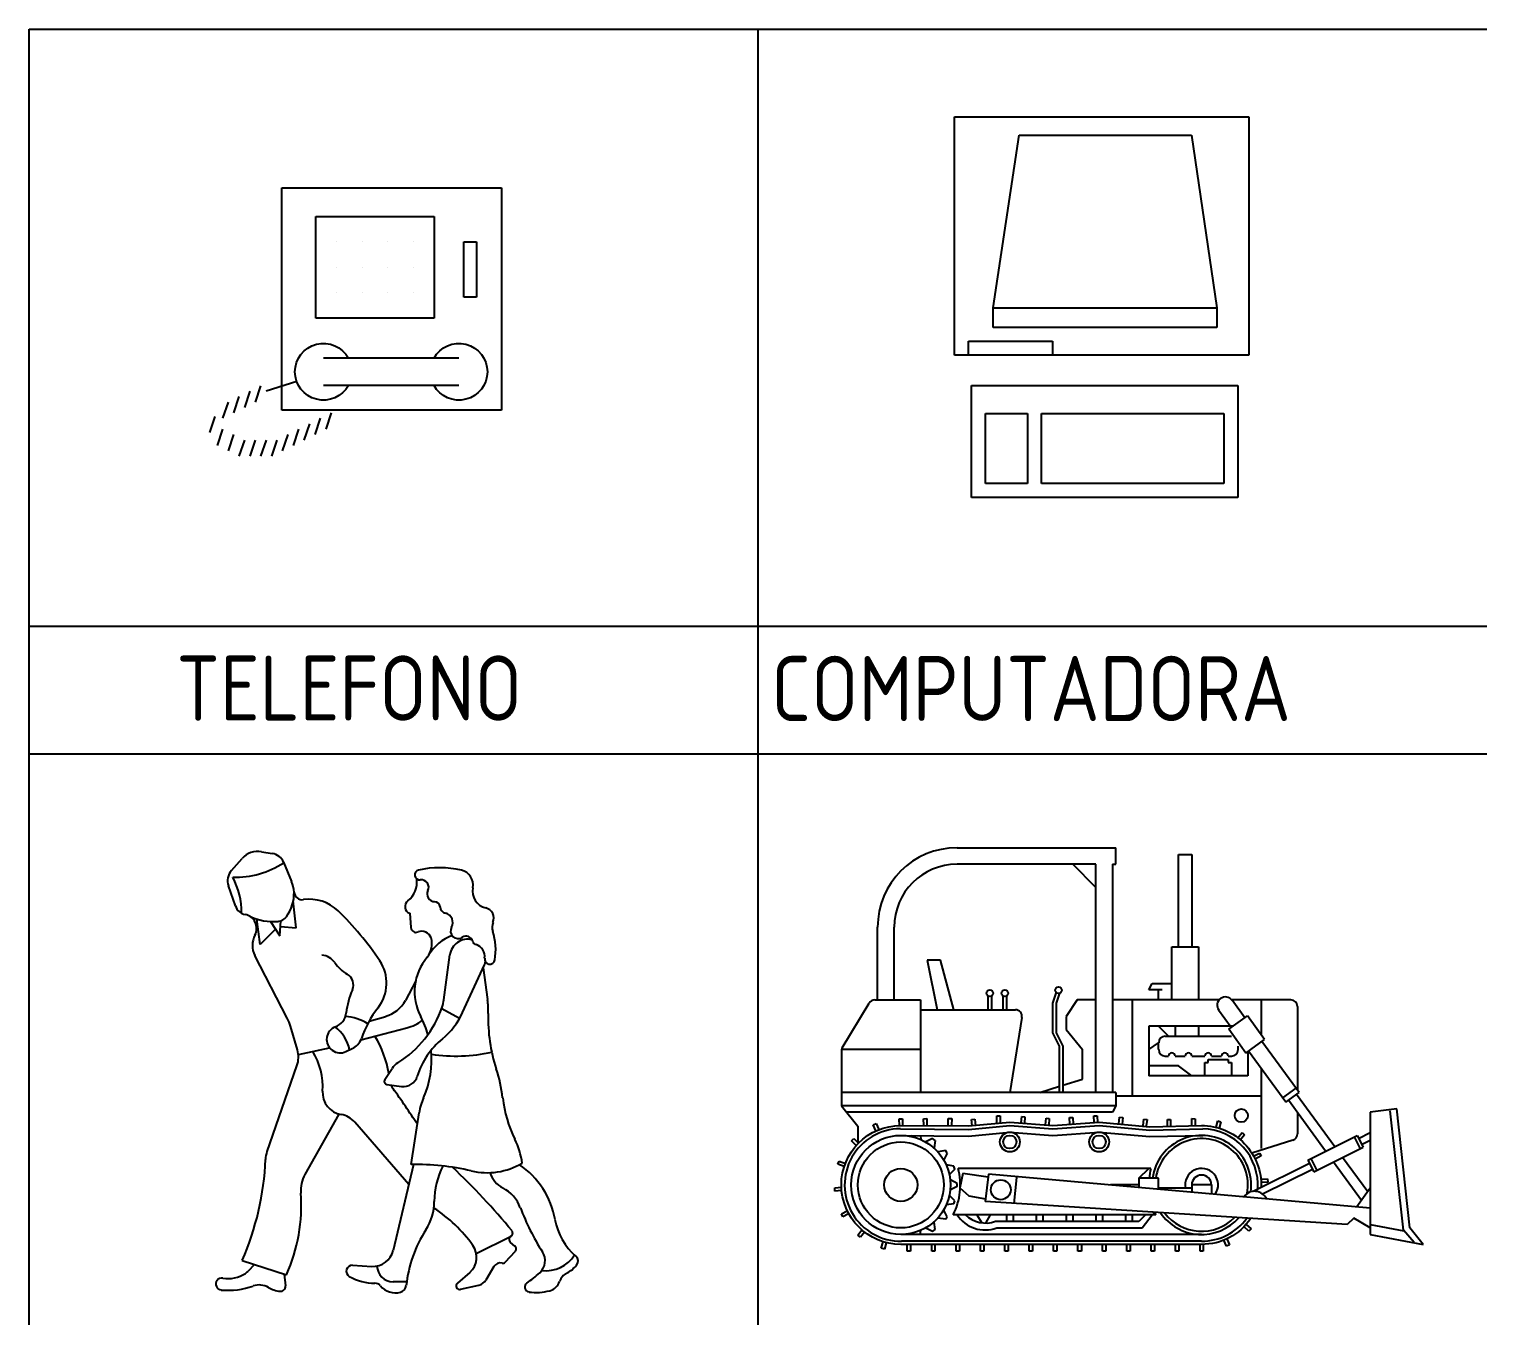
# Model space of a CAD drawing. Header units: millimetres. Extents: x 2198.5 to 2287.8, y 1208.8 to 1298.1.
# Drawn here: x 2198.46 to 2205.18, y 1291.92 to 1297.85 of the extents above; entities that cross this region are included whole.
import ezdxf

# ---------------------------------------------------------------- set-up
doc = ezdxf.new("R2010")
doc.units = ezdxf.units.MM
for name, color, linetype in [('2', 7, 'Continuous'), ('CPU', 6, 'Continuous'), ('PHONES', 4, 'Continuous')]:
    doc.layers.add(name, color=color, linetype=linetype)
doc.styles.add('ARCHQUICK', font='ARCHQUIK.SHX')

# ---------------------------------------------------------------- blocks, each defined once
blk = doc.blocks.new('RECTANG')
for p, q in [((1, 1), (0, 1)), ((0, 1), (0, 0)), ((1, 0), (1, 1)), ((0, 0), (1, 0))]:
    blk.add_line(p, q)
blk = doc.blocks.new('FNPHONE')
for p, q in [((-7.287, 6.539), (-7.287, 1.539)), ((-6.287, 6.539), (-6.287, 1.539)), ((-3.873, 4.847), (-3.873, 4.847)), ((-2.935, 4.847), (-2.935, 4.847)), ((-1.998, 4.847), (-1.998, 4.847)), ((-3.873, 3.91), (-3.873, 3.91)), ((-2.935, 3.91), (-2.935, 3.91)), ((-1.998, 3.91), (-1.998, 3.91)), ((-3.873, 2.972), (-3.873, 2.972)), ((-2.935, 2.972), (-2.935, 2.972)), ((-1.998, 2.972), (-1.998, 2.972)), ((-8.303, 1.823), (-8.903, 1.623)), ((-3.873, 2.035), (-3.873, 2.035)), ((-2.935, 2.035), (-2.935, 2.035)), ((-1.998, 2.035), (-1.998, 2.035)), ((-8.503, 1.423), (-9.103, 1.223)), ((-8.903, 0.623), (-9.503, 0.423)), ((-8.703, 1.023), (-9.303, 0.823)), ((-7.142, 0.561), (-7.503, -0.577)), ((-9.103, 0.223), (-9.703, 0.023)), ((-9.303, -0.177), (-9.903, -0.377)), ((-9.303, -0.577), (-9.903, -0.777)), ((-9.303, -0.977), (-9.903, -1.177)), ((-7.303, -0.777), (-7.903, -0.977)), ((-9.303, -1.377), (-9.903, -1.577)), ((-7.703, -1.577), (-8.303, -1.777)), ((-7.503, -1.177), (-8.103, -1.377)), ((-9.103, -1.777), (-9.703, -1.977)), ((-7.903, -1.977), (-8.503, -2.177)), ((-8.903, -2.177), (-9.503, -2.377)), ((-8.432, -2.462), (-9.032, -2.662))]:
    blk.add_line(p, q)
for centre, start, end in [((-6.787, 6.539), 298.4915, 241.5085), ((-6.787, 1.539), 118.4915, 61.5085)]:
    blk.add_arc(centre, 1.048, start, end)
for p, xscale, yscale, zscale in [((-8.205, 0), 8.20528234483245, 8.104073169521023, 8.20528234483245), ((-4.029, 6.722), 2.03125, 0.46875, 2.03125), ((-4.81, 1.254), 3.75, 4.375, 3.75)]:
    blk.add_blockref('RECTANG', p, dxfattribs=dict(xscale=xscale, yscale=yscale, zscale=zscale))
blk = doc.blocks.new('IBMAT', base_point=(61, 306))
for p, q in [((75, 307), (75, 306)), ((81, 307), (75, 307)), ((81, 306), (81, 307))]:
    blk.add_line(p, q)
at = {"xscale": 21, "yscale": 17, "zscale": 21}
blk.add_blockref('RECTANG', (61, 306), dxfattribs=at)
blk = doc.blocks.new('KEYBOARD', base_point=(60, 294))
for p, xscale, yscale, zscale in [((60, 294), 19, 8, 19), ((61, 295), 13, 5, 13), ((75, 295), 3, 5, 3)]:
    blk.add_blockref('RECTANG', p, dxfattribs=dict(xscale=xscale, yscale=yscale, zscale=zscale))
blk = doc.blocks.new('COMPUTER')
for p, q in [((-6.64, 16.23), (-8.5, 3.5)), ((6.08, 16.23), (-6.64, 16.23)), ((8, 3.5), (6.08, 16.23)), ((-8.5, 3.5), (-8.5, 2.04)), ((8, 3.5), (-8.5, 3.5)), ((8, 2.04), (8, 3.5)), ((-8.5, 2.04), (8, 2.04))]:
    blk.add_line(p, q)
at = {"xscale": 1.033846153846154, "yscale": 1.033846153846154, "zscale": 1.033846153846154}
for name, p in [('IBMAT', (-10.86, 0)), ('KEYBOARD', (-10.05, -10.5))]:
    blk.add_blockref(name, p, dxfattribs=at)
blk = doc.blocks.new('TRACTOR 1')
at = {"color": 0, "linetype": 'ByBlock'}
for p, q in [((64.498, 1983.717), (65.717, 1983.717)), ((65.717, 1983.59), (65.717, 1983.717)), ((66.2, 1983.666), (66.301, 1983.666)), ((66.2, 1982.955), (66.2, 1983.666)), ((66.301, 1983.666), (66.301, 1982.955)), ((65.565, 1983.59), (64.498, 1983.59)), ((65.565, 1983.412), (65.387, 1983.59)), ((65.565, 1981.837), (65.565, 1983.59)), ((65.692, 1983.59), (65.692, 1981.837)), ((65.692, 1983.59), (65.717, 1983.59)), ((63.888, 1982.548), (63.888, 1983.107)), ((64.015, 1982.548), (64.015, 1983.107)), ((64.269, 1982.853), (64.345, 1982.472)), ((64.371, 1982.853), (64.269, 1982.853)), ((64.472, 1982.472), (64.371, 1982.853)), ((66.149, 1982.955), (66.352, 1982.955)), ((66.149, 1982.548), (66.149, 1982.955)), ((66.352, 1982.955), (66.352, 1982.548)), ((65.971, 1982.624), (65.996, 1982.675)), ((66.073, 1982.624), (65.971, 1982.624)), ((65.996, 1982.675), (66.149, 1982.675)), ((66.047, 1982.548), (66.047, 1982.624)), ((63.616, 1982.179), (63.823, 1982.524)), ((63.866, 1982.548), (64.218, 1982.548)), ((64.218, 1982.548), (64.218, 1982.472)), ((64.737, 1982.472), (64.737, 1982.582)), ((64.762, 1982.582), (64.762, 1982.472)), ((64.853, 1982.472), (64.853, 1982.582)), ((64.879, 1982.582), (64.879, 1982.472)), ((65.234, 1982.523), (65.26, 1982.599)), ((65.234, 1982.294), (65.234, 1982.523)), ((65.285, 1982.599), (65.26, 1982.523)), ((65.26, 1982.523), (65.26, 1982.294)), ((65.421, 1982.548), (65.336, 1982.421)), ((65.565, 1982.548), (65.421, 1982.548)), ((66.511, 1982.548), (65.692, 1982.548)), ((65.844, 1982.548), (65.844, 1981.812)), ((67.063, 1982.548), (66.608, 1982.548)), ((66.708, 1982.411), (66.611, 1982.545)), ((66.835, 1982.548), (66.835, 1982.281)), ((64.218, 1982.472), (64.218, 1981.837)), ((64.218, 1982.472), (64.946, 1982.472)), ((64.996, 1982.413), (64.904, 1981.837)), ((65.336, 1982.421), (65.336, 1982.32)), ((66.605, 1982.337), (66.508, 1982.47)), ((66.585, 1982.322), (66.729, 1982.426)), ((66.861, 1982.244), (66.729, 1982.426)), ((67.114, 1982.497), (67.114, 1981.854)), ((65.285, 1982.193), (65.234, 1982.294)), ((65.26, 1982.294), (65.311, 1982.193)), ((65.336, 1982.32), (65.463, 1982.167)), ((65.971, 1982.345), (65.971, 1981.964)), ((66.617, 1982.345), (65.971, 1982.345)), ((66.047, 1982.345), (66.123, 1982.269)), ((66.174, 1982.345), (66.174, 1982.269)), ((66.352, 1982.345), (66.352, 1982.269)), ((66.718, 1982.139), (66.585, 1982.322)), ((65.285, 1981.837), (65.285, 1982.193)), ((65.311, 1982.193), (65.311, 1981.837)), ((65.971, 1982.167), (66.047, 1982.218)), ((66.047, 1982.167), (66.047, 1982.218)), ((66.098, 1982.269), (66.606, 1982.269)), ((66.657, 1982.167), (66.657, 1982.193)), ((66.718, 1982.139), (66.861, 1982.244)), ((67.126, 1981.837), (66.841, 1982.229)), ((64.218, 1982.167), (63.609, 1982.167)), ((63.609, 1982.153), (63.609, 1981.735)), ((65.463, 1981.939), (65.463, 1982.167)), ((66.098, 1982.116), (66.123, 1982.116)), ((66.174, 1982.116), (66.25, 1982.116)), ((66.301, 1982.116), (66.403, 1982.116)), ((66.403, 1981.964), (66.403, 1982.066)), ((66.403, 1982.066), (66.428, 1982.066)), ((66.428, 1982.066), (66.428, 1982.091)), ((66.428, 1982.091), (66.581, 1982.091)), ((66.454, 1982.116), (66.53, 1982.116)), ((66.581, 1982.116), (66.606, 1982.116)), ((66.581, 1982.091), (66.581, 1982.066)), ((66.581, 1982.066), (66.606, 1982.066)), ((66.606, 1982.066), (66.606, 1981.964)), ((66.733, 1982.15), (66.733, 1981.964)), ((67.024, 1981.763), (66.738, 1982.154)), ((66.2, 1982.04), (65.971, 1982.04)), ((66.733, 1981.964), (65.971, 1981.964)), ((66.301, 1981.964), (66.2, 1982.04)), ((66.835, 1982.022), (66.835, 1981.405)), ((65.133, 1981.837), (65.285, 1981.884)), ((65.311, 1981.892), (65.463, 1981.939)), ((67, 1981.795), (67.103, 1981.87)), ((65.717, 1981.837), (63.609, 1981.837)), ((65.717, 1981.735), (63.609, 1981.735)), ((63.609, 1981.735), (63.736, 1981.577)), ((65.717, 1981.735), (65.692, 1981.685)), ((65.717, 1981.837), (65.717, 1981.735)), ((65.717, 1981.812), (66.835, 1981.812)), ((67.024, 1981.763), (67.126, 1981.837)), ((67.33, 1981.385), (67.044, 1981.777)), ((67.4, 1981.419), (67.106, 1981.822)), ((65.692, 1981.685), (63.649, 1981.685)), ((64.053, 1981.633), (64.078, 1981.634)), ((64.055, 1981.583), (64.053, 1981.633)), ((64.078, 1981.634), (64.08, 1981.583)), ((64.24, 1981.635), (64.266, 1981.636)), ((64.242, 1981.585), (64.24, 1981.635)), ((64.266, 1981.636), (64.267, 1981.585)), ((64.429, 1981.586), (64.431, 1981.636)), ((64.431, 1981.636), (64.457, 1981.636)), ((64.457, 1981.636), (64.455, 1981.585)), ((64.61, 1981.629), (64.635, 1981.632)), ((64.615, 1981.579), (64.61, 1981.629)), ((64.635, 1981.632), (64.64, 1981.581)), ((64.803, 1981.656), (64.828, 1981.657)), ((64.804, 1981.605), (64.803, 1981.656)), ((64.828, 1981.657), (64.829, 1981.606)), ((64.991, 1981.602), (64.995, 1981.652)), ((64.995, 1981.652), (65.02, 1981.65)), ((65.02, 1981.65), (65.017, 1981.6)), ((65.178, 1981.587), (65.182, 1981.638)), ((65.182, 1981.638), (65.207, 1981.636)), ((65.207, 1981.636), (65.203, 1981.585)), ((65.361, 1981.643), (65.387, 1981.645)), ((65.365, 1981.592), (65.361, 1981.643)), ((65.387, 1981.645), (65.39, 1981.594)), ((65.548, 1981.656), (65.574, 1981.658)), ((65.552, 1981.606), (65.548, 1981.656)), ((65.574, 1981.658), (65.577, 1981.607)), ((65.742, 1981.596), (65.747, 1981.647)), ((65.747, 1981.647), (65.773, 1981.644)), ((65.773, 1981.644), (65.767, 1981.593)), ((65.927, 1981.582), (65.932, 1981.632)), ((65.932, 1981.632), (65.958, 1981.629)), ((65.958, 1981.629), (65.952, 1981.579)), ((66.114, 1981.578), (66.114, 1981.629)), ((66.114, 1981.629), (66.139, 1981.629)), ((66.139, 1981.629), (66.139, 1981.578)), ((66.301, 1981.585), (66.303, 1981.636)), ((66.303, 1981.636), (66.328, 1981.635)), ((66.328, 1981.635), (66.327, 1981.585)), ((66.488, 1981.57), (66.501, 1981.619)), ((66.501, 1981.619), (66.526, 1981.612)), ((67.114, 1981.682), (67.114, 1981.519)), ((67.876, 1981.71), (67.673, 1981.685)), ((67.673, 1981.685), (67.673, 1980.745)), ((67.929, 1980.778), (67.827, 1981.696)), ((67.978, 1980.796), (67.876, 1981.71)), ((63.736, 1981.577), (63.736, 1981.456)), ((63.853, 1981.587), (63.876, 1981.597)), ((63.873, 1981.541), (63.853, 1981.587)), ((63.876, 1981.597), (63.897, 1981.551)), ((64.054, 1981.507), (64.585, 1981.502)), ((64.063, 1981.558), (64.585, 1981.553)), ((64.153, 1981.506), (64.147, 1981.5)), ((64.216, 1981.505), (64.22, 1981.476)), ((64.585, 1981.553), (64.904, 1981.583)), ((64.585, 1981.502), (64.904, 1981.532)), ((64.904, 1981.583), (65.234, 1981.558)), ((64.904, 1981.532), (65.234, 1981.507)), ((65.234, 1981.558), (65.59, 1981.583)), ((65.234, 1981.507), (65.59, 1981.532)), ((65.59, 1981.583), (65.979, 1981.547)), ((65.59, 1981.532), (65.979, 1981.497)), ((65.979, 1981.547), (66.387, 1981.557)), ((65.979, 1981.497), (66.387, 1981.507)), ((66.526, 1981.612), (66.512, 1981.563)), ((66.656, 1981.489), (66.688, 1981.528)), ((66.707, 1981.512), (66.675, 1981.473)), ((66.688, 1981.528), (66.707, 1981.512)), ((67.194, 1981.316), (67.572, 1981.506)), ((67.572, 1981.506), (67.618, 1981.415)), ((67.583, 1981.483), (67.673, 1981.528)), ((63.687, 1981.464), (63.704, 1981.483)), ((63.724, 1981.429), (63.687, 1981.464)), ((63.704, 1981.483), (63.741, 1981.448)), ((64.309, 1981.483), (64.259, 1981.456)), ((64.33, 1981.468), (64.309, 1981.483)), ((64.33, 1981.468), (64.321, 1981.412)), ((67.078, 1981.47), (66.763, 1981.371)), ((67.239, 1981.226), (67.618, 1981.415)), ((67.549, 1981.495), (67.595, 1981.404)), ((67.606, 1981.438), (67.673, 1981.471)), ((63.583, 1981.285), (63.592, 1981.309)), ((63.631, 1981.268), (63.583, 1981.285)), ((63.592, 1981.309), (63.64, 1981.292)), ((64.408, 1981.39), (64.352, 1981.381)), ((64.423, 1981.369), (64.397, 1981.319)), ((64.423, 1981.369), (64.408, 1981.39)), ((66.773, 1981.077), (67.205, 1981.294)), ((66.777, 1981.348), (66.822, 1981.371)), ((66.834, 1981.349), (66.789, 1981.325)), ((66.822, 1981.371), (66.834, 1981.349)), ((67.194, 1981.316), (67.239, 1981.226)), ((67.217, 1981.328), (67.262, 1981.237)), ((67.606, 1981.007), (67.391, 1981.302)), ((67.653, 1981.072), (67.46, 1981.336)), ((64.473, 1981.271), (64.417, 1981.28)), ((64.481, 1981.247), (64.44, 1981.207)), ((64.481, 1981.247), (64.473, 1981.271)), ((65.987, 1981.253), (64.507, 1981.253)), ((64.543, 1981.214), (64.52, 1981.104)), ((64.737, 1981.186), (64.543, 1981.214)), ((64.739, 1981.209), (64.715, 1980.998)), ((67.673, 1980.948), (64.739, 1981.209)), ((64.955, 1981.182), (64.935, 1980.983)), ((65.895, 1981.177), (65.971, 1981.253)), ((65.895, 1981.177), (65.895, 1981.106)), ((66.047, 1981.177), (65.895, 1981.177)), ((66.047, 1981.1), (66.047, 1981.177)), ((66.833, 1981.17), (66.883, 1981.174)), ((66.846, 1981.057), (67.228, 1981.248)), ((66.883, 1981.174), (66.885, 1981.148)), ((63.558, 1981.105), (63.609, 1981.108)), ((63.56, 1981.079), (63.558, 1981.105)), ((63.611, 1981.083), (63.56, 1981.079)), ((64.498, 1981.138), (64.447, 1981.164)), ((64.498, 1981.113), (64.447, 1981.088)), ((64.498, 1981.113), (64.498, 1981.138)), ((64.52, 1981.104), (64.588, 1981.043)), ((65.895, 1981.126), (65.677, 1981.126)), ((66.301, 1981.1), (66.047, 1981.1)), ((66.301, 1981.126), (66.301, 1981.07)), ((66.454, 1981.126), (66.301, 1981.126)), ((66.454, 1981.126), (66.454, 1981.057)), ((66.885, 1981.148), (66.834, 1981.145)), ((67.673, 1981.1), (67.57, 1980.957)), ((64.473, 1980.98), (64.417, 1980.972)), ((64.481, 1981.004), (64.44, 1981.044)), ((64.473, 1980.98), (64.481, 1981.004)), ((64.588, 1981.043), (64.717, 1981.018)), ((67.495, 1980.821), (64.715, 1980.998)), ((63.609, 1980.904), (63.654, 1980.927)), ((63.62, 1980.882), (63.609, 1980.904)), ((63.665, 1980.905), (63.62, 1980.882)), ((64.33, 1980.784), (64.321, 1980.84)), ((64.408, 1980.862), (64.352, 1980.871)), ((64.423, 1980.882), (64.397, 1980.933)), ((64.408, 1980.862), (64.423, 1980.882)), ((66.025, 1980.897), (64.469, 1980.897)), ((64.65, 1980.897), (64.688, 1980.834)), ((64.752, 1980.897), (64.716, 1980.832)), ((65.895, 1980.846), (64.793, 1980.846)), ((64.879, 1980.897), (64.879, 1980.846)), ((64.93, 1980.897), (64.93, 1980.846)), ((65.107, 1980.897), (65.107, 1980.846)), ((65.158, 1980.897), (65.158, 1980.846)), ((65.336, 1980.897), (65.336, 1980.846)), ((65.387, 1980.897), (65.387, 1980.846)), ((65.565, 1980.897), (65.565, 1980.846)), ((65.615, 1980.897), (65.615, 1980.846)), ((65.793, 1980.897), (65.793, 1980.846)), ((65.844, 1980.897), (65.844, 1980.846)), ((65.946, 1980.897), (65.895, 1980.846)), ((65.92, 1980.796), (65.996, 1980.897)), ((66.003, 1980.916), (66.022, 1980.897)), ((67.546, 1980.872), (67.495, 1980.821)), ((67.673, 1980.796), (67.546, 1980.872)), ((63.735, 1980.74), (63.767, 1980.78)), ((63.755, 1980.724), (63.735, 1980.74)), ((63.787, 1980.764), (63.755, 1980.724)), ((66.375, 1980.745), (64.065, 1980.745)), ((64.154, 1980.745), (64.147, 1980.752)), ((64.215, 1980.745), (64.22, 1980.775)), ((64.309, 1980.769), (64.259, 1980.795)), ((64.309, 1980.769), (64.33, 1980.784)), ((64.803, 1980.796), (65.92, 1980.796)), ((66.74, 1980.77), (66.703, 1980.805)), ((66.72, 1980.823), (66.757, 1980.789)), ((66.757, 1980.789), (66.74, 1980.77)), ((67.673, 1980.823), (67.932, 1980.773)), ((67.673, 1980.745), (68.079, 1980.669)), ((68.011, 1980.683), (67.929, 1980.778)), ((68.079, 1980.669), (67.978, 1980.796)), ((63.916, 1980.64), (63.93, 1980.689)), ((63.94, 1980.633), (63.916, 1980.64)), ((63.954, 1980.682), (63.94, 1980.633)), ((66.377, 1980.694), (64.071, 1980.694)), ((64.115, 1980.618), (64.115, 1980.669)), ((64.141, 1980.618), (64.115, 1980.618)), ((64.141, 1980.669), (64.141, 1980.618)), ((64.303, 1980.618), (64.303, 1980.669)), ((64.328, 1980.618), (64.303, 1980.618)), ((64.328, 1980.669), (64.328, 1980.618)), ((64.49, 1980.618), (64.49, 1980.669)), ((64.516, 1980.618), (64.49, 1980.618)), ((64.516, 1980.669), (64.516, 1980.618)), ((64.678, 1980.618), (64.678, 1980.669)), ((64.703, 1980.618), (64.678, 1980.618)), ((64.703, 1980.669), (64.703, 1980.618)), ((64.865, 1980.618), (64.865, 1980.669)), ((64.89, 1980.618), (64.865, 1980.618)), ((64.89, 1980.669), (64.89, 1980.618)), ((65.052, 1980.618), (65.052, 1980.669)), ((65.078, 1980.618), (65.052, 1980.618)), ((65.078, 1980.669), (65.078, 1980.618)), ((65.24, 1980.618), (65.24, 1980.669)), ((65.265, 1980.618), (65.24, 1980.618)), ((65.265, 1980.669), (65.265, 1980.618)), ((65.427, 1980.618), (65.427, 1980.669)), ((65.453, 1980.618), (65.427, 1980.618)), ((65.453, 1980.669), (65.453, 1980.618)), ((65.615, 1980.618), (65.615, 1980.669)), ((65.64, 1980.618), (65.615, 1980.618)), ((65.64, 1980.669), (65.64, 1980.618)), ((65.802, 1980.618), (65.802, 1980.669)), ((65.828, 1980.618), (65.802, 1980.618)), ((65.828, 1980.669), (65.828, 1980.618)), ((65.99, 1980.618), (65.99, 1980.669)), ((66.015, 1980.618), (65.99, 1980.618)), ((66.015, 1980.669), (66.015, 1980.618)), ((66.177, 1980.618), (66.177, 1980.669)), ((66.203, 1980.618), (66.177, 1980.618)), ((66.203, 1980.669), (66.203, 1980.618)), ((66.365, 1980.618), (66.365, 1980.669)), ((66.39, 1980.618), (66.365, 1980.618)), ((66.39, 1980.669), (66.39, 1980.618)), ((66.568, 1980.655), (66.548, 1980.701)), ((66.592, 1980.665), (66.568, 1980.655)), ((66.571, 1980.712), (66.592, 1980.665))]:
    blk.add_line(p, q, dxfattribs=at)
for points in [[(66.377, 1980.669), (64.066, 1980.669, -1), (64.066, 1981.583), (64.585, 1981.579)], [(64.586, 1981.579), (64.904, 1981.608), (65.234, 1981.583), (65.59, 1981.608), (65.979, 1981.573, -0.42587)], [(65.979, 1981.573), (66.377, 1981.583, -0.425841), (66.834, 1981.108)], [(66.755, 1980.868, -0.247987), (66.377, 1980.669)]]:
    blk.add_lwpolyline(points, format="xyb", dxfattribs=at)
for centre, radius in [((64.749, 1982.6), 0.0254), ((64.866, 1982.6), 0.0254), ((65.277, 1982.623), 0.0254), ((66.682, 1981.659), 0.0508), ((64.066, 1981.126), 0.381), ((64.904, 1981.456), 0.0762), ((64.904, 1981.456), 0.0508), ((65.59, 1981.456), 0.0762), ((65.59, 1981.456), 0.0508), ((64.066, 1981.126), 0.33), ((64.066, 1981.126), 0.127), ((64.834, 1981.089), 0.0762)]:
    blk.add_circle(centre, radius, dxfattribs=at)
for centre, radius, start, end in [((64.498, 1983.107), 0.61, 90, 180), ((64.498, 1983.107), 0.483, 90, 180), ((63.866, 1982.497), 0.0508, 90, 149.0362), ((66.56, 1982.507), 0.0635, 36.0851, 216.0851), ((67.063, 1982.497), 0.0508, 360, 90), ((64.946, 1982.421), 0.0508, 350.9097, 90), ((63.66, 1982.153), 0.0508, 149.0362, 180), ((66.098, 1982.218), 0.0508, 90, 180), ((66.098, 1982.167), 0.0508, 180, 270), ((66.149, 1982.116), 0.0254, 0, 180), ((66.276, 1982.116), 0.0254, 0, 180), ((66.428, 1982.116), 0.0254, 0, 180), ((66.555, 1982.116), 0.0254, 0, 180), ((66.606, 1982.167), 0.0508, 270, 0), ((64.066, 1981.126), 0.432, 90.4272, 270.661), ((66.377, 1981.126), 0.381, 352.0931, 172.3377), ((66.377, 1981.126), 0.432, 355.8583, 88.6663), ((67.063, 1981.519), 0.0508, 287.5256, 0), ((66.377, 1981.126), 0.356, 349.442, 171.7868), ((64.015, 1981.126), 0.508, 333.2563, 14.4775), ((66.479, 1981.126), 0.508, 165.5225, 174.2608), ((66.377, 1981.126), 0.127, 325.6231, 191.537), ((66.377, 1981.126), 0.0762, 0, 180), ((66.784, 1980.973), 0.104, 25.8964, 143.9193), ((64.714, 1981.037), 0.257, 212.9052, 290.2249), ((64.717, 1981.051), 0.218, 224.7289, 290.4714), ((66.479, 1981.126), 0.508, 204.4718, 206.7437), ((66.377, 1981.126), 0.381, 214.0474, 318.6482), ((66.377, 1981.126), 0.356, 217.2827, 315.4128), ((66.377, 1981.126), 0.432, 269.9986, 323.6929)]:
    blk.add_arc(centre, radius, start, end, dxfattribs=at)
blk = doc.blocks.new('PAREJA')
for p, q in [((-24.93, 65.15), (-23.34, 66.93)), ((-20.53, 67.93), (-18.91, 67.67)), ((-17.27, 66.38), (-16.08, 63.54)), ((-24.37, 59.92), (-25.39, 62.88)), ((-15.38, 56.7), (-15.82, 60.67)), ((1.35, 58.84), (1.52, 56.73)), ((-20.69, 54.22), (-21.21, 57.99)), ((-18.45, 56.51), (-20.69, 54.22)), ((-19.18, 57.62), (-17.81, 55.52)), ((-17.81, 55.52), (-17.66, 57.73)), ((-17.71, 56.9), (-15.38, 56.7)), ((-16.71, 43.39), (-21.49, 52.61)), ((6.39, 46.08), (7.29, 52.7)), ((9.16, 44.2), (12.37, 51.23)), ((12.17, 50.79), (12.83, 46.1)), ((2.24, 48.9), (0.71, 45.98)), ((-4.63, 42.95), (-2.17, 43.64)), ((6.07, 44.82), (8.72, 43.35)), ((-15.22, 38.7), (-16.23, 42.18)), ((-5.85, 40.19), (0.91, 41.94)), ((-15.07, 38.03), (-10.47, 39)), ((-8.07, 38.43), (-7.12, 38.88)), ((-19.69, 23.7), (-15.28, 36.35)), ((-2.32, 34.3), (-1.25, 35.95)), ((-2, 33.59), (0.14, 33.31)), ((-9.09, 29.23), (-14.11, 20.33)), ((1.21, 18.85), (-6.74, 28.03)), ((1.59, 21.76), (2.74, 29.4)), ((1.9, 21.76), (-1.08, 9.11)), ((11.17, 8.67), (16.3, 11.23)), ((15.44, 7.36), (16.94, 8.99)), ((16.88, 9.75), (16.22, 10.27)), ((-23.37, 7.62), (-16.84, 5.51)), ((-21.55, 7.03), (-22.55, 6)), ((-7.07, 6.91), (-4.25, 6.74)), ((13.77, 6.72), (12.6, 4.74)), ((-17.16, 5.62), (-16.99, 3.86)), ((0.91, 4.45), (-1.09, 4.48)), ((10.21, 5.87), (8.39, 4.26)), ((8.84, 3.37), (11.56, 3.98))]:
    blk.add_line(p, q)
for centre, radius, start, end in [((-21.02, 64.86), 3.11, 80.8596, 138.2725), ((-19.25, 65.55), 2.15, 22.6387, 80.8596), ((-23.21, 63.62), 2.3, 138.2725, 198.8836), ((-24.35, 77.12), 12.96, 268.2046, 303.323), ((2.82, 64.51), 0.734, 102.233, 277.4698), ((5.77, 50.93), 14.63, 77.3255, 102.233), ((8.49, 63.05), 2.21, 348.8247, 77.3255), ((-34.85, 58.88), 11.4, 359.8619, 27.6278), ((-20.82, 61.57), 5.13, 4.4351, 22.6387), ((-1.07, 63.41), 3.49, 307.8992, 8.3933), ((3.06, 62.69), 1.1, 332.795, 97.4698), ((13.17, 62.12), 2.56, 168.8247, 256.3295), ((-21.67, 61.84), 5.96, 324.0537, 1.5025), ((-14.49, 62.06), 1.22, 184.4351, 278.1086), ((-13.46, 54.81), 6.11, 45.8974, 98.1086), ((1.69, 59.82), 1.04, 126.1641, 250.698), ((5.04, 61.68), 1.12, 152.795, 269.0156), ((5.01, 59.73), 0.822, 4.3169, 89.0156), ((-22.56, 60.54), 1.91, 198.8836, 259.2787), ((-23.31, 56.61), 2.08, 331.8788, 79.2787), ((-18.83, 65.26), 7.65, 242.642, 276.1376), ((-18.2, 59.32), 1.67, 276.1376, 324.0537), ((-40.74, 26.66), 45.31, 33.7579, 45.8974), ((6.86, 59.87), 1.04, 184.317, 256.9418), ((6.31, 57.49), 1.4, 330.1172, 76.9418), ((12.19, 58.11), 1.57, 337.1623, 76.3295), ((2.28, 56.79), 0.761, 184.837, 293.1473), ((3.14, 54.78), 1.42, 17.6555, 113.1473), ((8.5, 56.23), 1.12, 150.1172, 303.5326), ((15.38, 56.77), 1.88, 157.1623, 198.6505), ((5.59, 53.47), 8.45, 349.6892, 18.6505), ((-18.61, 54.1), 3.25, 151.8788, 207.4006), ((1.62, 54.3), 3.02, 319.7594, 17.6555), ((10.21, 48.99), 7.08, 111.6358, 148.268), ((9.94, 52.34), 2.68, 76.5522, 172.2985), ((9.67, 54.46), 1.01, 14.5809, 123.5326), ((11.33, 54.89), 0.701, 194.5809, 253.7614), ((10.63, 52.49), 1.8, 351.0597, 73.7614), ((-11.78, 50.18), 2.5, 33.5322, 85.5832), ((-7.97, 48.55), 5.91, 322.0121, 33.7579), ((9.92, 47.28), 7.85, 139.7594, 207.8635), ((9.94, 52.34), 2.68, 335.4213, 345.4515), ((13.16, 52.09), 0.756, 171.0597, 349.6892), ((-5.17, 54.56), 5.42, 213.5322, 240.2121), ((-8.77, 48.28), 1.82, 336.4478, 60.2121), ((3.66, 42.86), 11.75, 156.4478, 173.706), ((-3.43, 48.14), 4.67, 285.5802, 332.446), ((0.7, 46.85), 5.74, 341.262, 352.2985), ((1, 44.42), 11.95, 358.1904, 8.0704), ((-22.65, 40.31), 6.69, 16.1766, 27.4006), ((-10.5, 44.42), 2.5, 290.717, 353.706), ((-8.65, 36.54), 7.1, 57.6388, 85.7649), ((8.94, 35.33), 15.56, 142.0121, 161.1379), ((-8.58, 50), 15.54, 301.823, 341.262), ((-0.69, 48.17), 6.44, 284.4402, 307.6918), ((-9.16, 37.19), 13.73, 15.8554, 27.8635), ((-0.71, 48.72), 10.85, 309.3416, 335.4213), ((36.7, 43.29), 23.77, 178.1904, 198.1752), ((-8.91, 40.23), 1.99, 110.717, 295.2186), ((-12.9, 37.67), 5.47, 10.6806, 53.5036), ((-8.2, 41.19), 2.55, 295.2186, 341.138), ((-16.31, 32.92), 14.74, 8.8292, 31.9374), ((13.43, 31.46), 11.46, 129.3416, 163.0088), ((-18.92, 37.62), 3.86, 340.7623, 16.1766), ((-21.53, 33.24), 10.05, 356.3912, 31.3956), ((1.08, 34.43), 2.78, 121.823, 146.9687), ((-9.16, 37.19), 13.73, 336.0514, 6.0331), ((8.18, 61.45), 23.67, 261.1731, 282.8743), ((0.42, 35.43), 2.15, 262.5084, 343.0088), ((-6.82, 29), 22.04, 6.8181, 18.1752), ((-8.21, 32.4), 3.29, 176.3912, 260.5269), ((-1.94, 34.05), 0.462, 146.9687, 262.5084), ((1.38, 34.74), 3.05, 203.786, 215.2956), ((-150.41, -72.72), 182.94, 33.3006, 35.2956), ((11.29, 28.11), 8.65, 156.0514, 171.4273), ((34.07, 33.89), 19.14, 186.8181, 205.955), ((-9.32, 25.8), 3.4, 40.9154, 80.5269), ((-15.88, 22.37), 4.05, 160.7623, 177.6065), ((6.09, 20.27), 11.98, 8.1632, 25.955), ((-61.42, 24.27), 41.54, 336.3651, 357.6065), ((2.45, -12.87), 34.64, 76.7056, 91.4283), ((16.52, 16.31), 11.54, 152.9691, 179.9547), ((12.77, 30.79), 10.22, 256.7056, 300.4397), ((10.64, 11.53), 12.33, 9.9225, 55.9328), ((-9.89, 17.95), 4.84, 150.604, 184.4439), ((-57.62, -48.38), 95.54, 39.1767, 46.9071), ((16.86, 21.73), 3.84, 197.564, 242.5624), ((-39.24, 15.67), 24.59, 335.6011, 4.4439), ((12.57, 13.48), 5.45, 20.6357, 62.5624), ((-2.74, 16.33), 7.72, 327.1104, 359.9547), ((-6.53, -2.38), 21.1, 35.4256, 57.1545), ((50.52, 27.78), 35.1, 200.6357, 212.5813), ((31.78, 15.23), 9.14, 189.9225, 229.526), ((19.44, 1.99), 18.69, 147.1104, 174.0684), ((16.58, 10.73), 0.577, 119.2305, 231.6722), ((16.06, 11.65), 0.486, 299.2305, 39.1767), ((-4.07, 9.81), 3.07, 266.628, 346.7754), ((8.23, 8.11), 2.99, 311.4418, 35.4256), ((16.56, 9.34), 0.519, 317.2314, 51.6722), ((18.94, 7.59), 2.39, 311.9072, 32.5813), ((-7.13, 6.03), 0.879, 86.628, 240.7017), ((-1.07, 6.9), 2.42, 182.4068, 269.3885), ((14.72, 6.16), 1.1, 75.9545, 149.3376), ((15.1, 7.68), 0.463, 255.9545, 317.2314), ((21.52, 10.98), 4.87, 262.0908, 328.5558), ((22.33, 9.95), 4.73, 297.3061, 320.277), ((25.22, 7.54), 0.969, 320.277, 49.526), ((-26.37, 4.14), 0.876, 80.2946, 265.0536), ((-25.45, 9.53), 4.59, 260.2946, 303.9264), ((-24.04, 7.44), 2.07, 303.9264, 315.9328), ((-3.74, 12.07), 7.8, 240.7017, 269.744), ((11.2, 5.57), 1.63, 282.8218, 329.3376), ((6.34, 21.62), 21.25, 305.3629, 311.9072), ((21.46, 5.21), 2.12, 284.9173, 341.6853), ((25.45, 3.89), 2.08, 117.3061, 161.6853), ((-25.47, 14.47), 11.25, 265.0536, 289.3478), ((-20.85, 1.31), 2.7, 59.55, 109.3478), ((-17.33, 7.31), 4.26, 239.55, 263.73), ((-17.71, 3.79), 0.72, 263.73, 5.44), ((-3.78, 3.23), 1.04, 39.9413, 89.7441), ((-0.72, 5.79), 2.95, 219.9413, 283.8945), ((-0.29, 4.04), 1.14, 283.8945, 354.0683), ((8.73, 3.87), 0.519, 131.4418, 282.8218), ((19.06, 3.7), 0.733, 125.3629, 262.3171), ((20, 10.68), 7.78, 262.3171, 284.9173)]:
    blk.add_arc(centre, radius, start, end)

msp = doc.modelspace()

# ---------------------------------------------------------------- linework, layer by layer
at = {"layer": '2', "color": 4}
for p, q in [((2198.4627, 1297.8532), (2201.8227, 1297.8532)), ((2198.4627, 1267.7813), (2198.4627, 1297.8532)), ((2201.8227, 1297.8532), (2205.1827, 1297.8532)), ((2201.8227, 1271.1227), (2201.8227, 1297.8532)), ((2198.4627, 1295.1014), (2201.8227, 1295.1014)), ((2201.8227, 1295.1014), (2205.1827, 1295.1014)), ((2198.4627, 1294.5119), (2201.8227, 1294.5119)), ((2201.8227, 1294.5119), (2205.1827, 1294.5119))]:
    msp.add_line(p, q, dxfattribs=at)

# ---------------------------------------------------------------- block references
for name, p, xscale, yscale, zscale in [('TRACTOR 1', (2164.0415, 103.849), 0.5999999999999943, 0.5999999999999943, 0.5999999999999943), ('PAREJA', (2200.1748, 1291.9382), 0.03125, 0.03125, 0.03125)]:
    msp.add_blockref(name, p, dxfattribs=dict(xscale=xscale, yscale=yscale, zscale=zscale))
at = {"layer": 'CPU', "lineweight": -3, "xscale": -0.0625, "yscale": 0.0625, "zscale": 0.0625}
msp.add_blockref('COMPUTER', (2203.4066, 1296.3503), dxfattribs=at)
at = {"layer": 'PHONES', "lineweight": -3, "xscale": -0.125, "yscale": 0.125, "zscale": 0.125, "rotation": 270}
msp.add_blockref('FNPHONE', (2199.6268, 1297.1219), dxfattribs=at)

# ---------------------------------------------------------------- texts
at = {"layer": '2', "style": 'ARCHQUICK'}
for s, p in [('TELEFONO', (2199.1409, 1294.665)), ('COMPUTADORA', (2201.8832, 1294.6632))]:
    msp.add_text(s, height=0.3, dxfattribs=at).set_placement(p)

doc.saveas('drawing.dxf')
